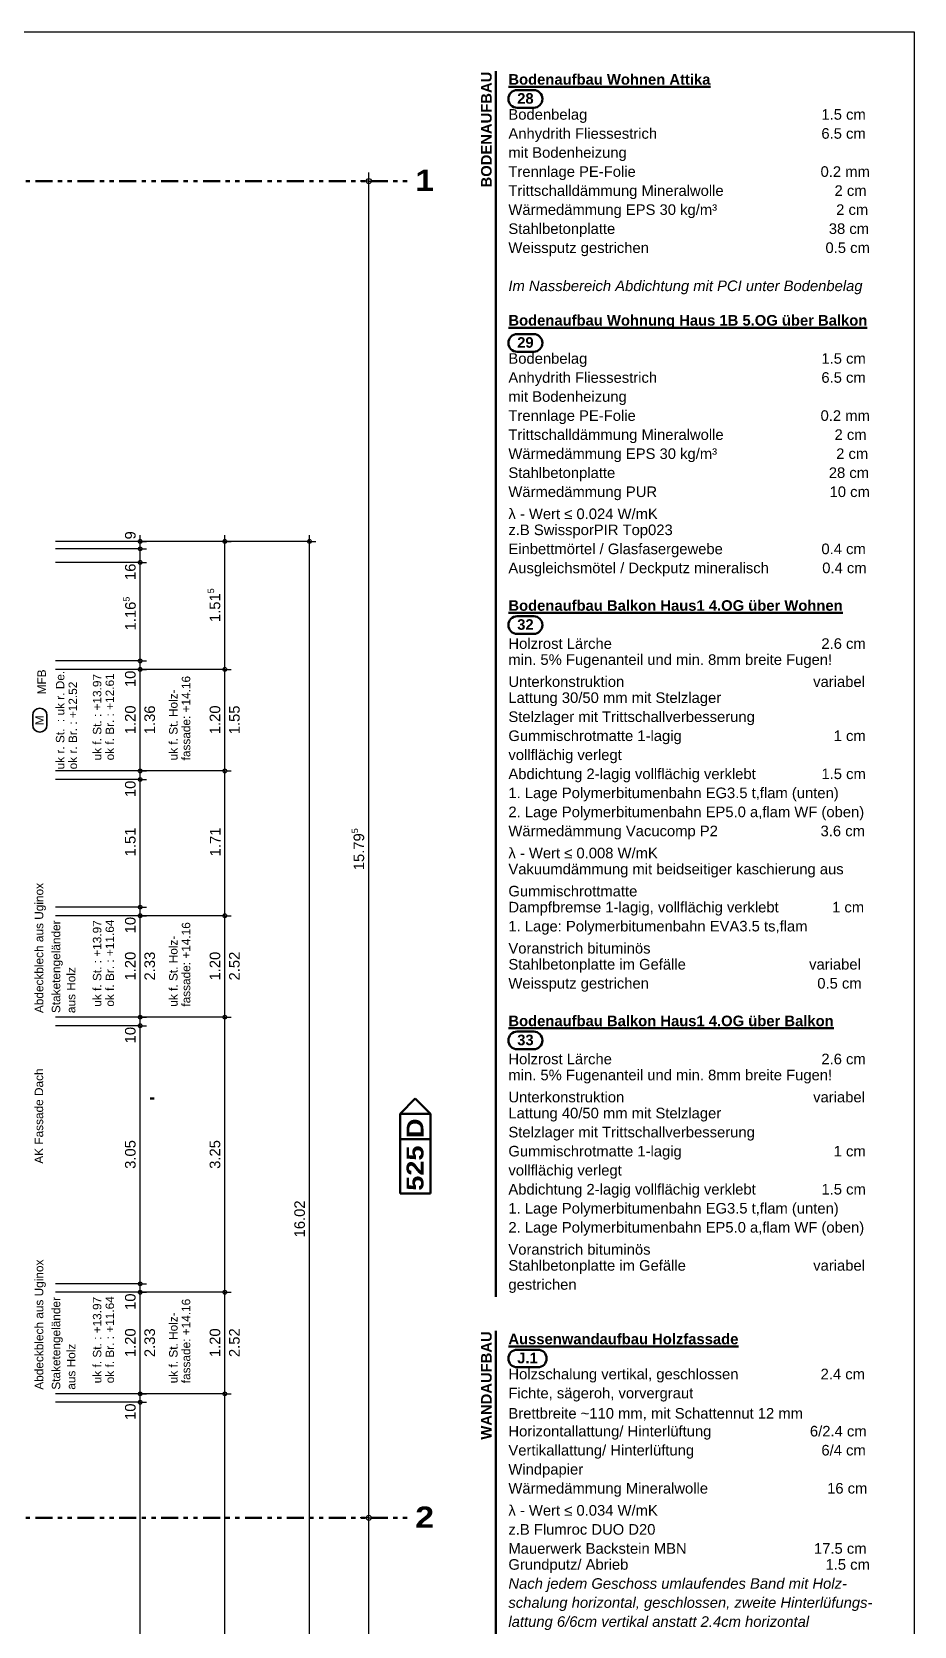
# Model space of a CAD drawing. Header units: centimetres. Extents: x 0.3 to 84.3, y 0.3 to 59.7.
# Drawn here: x 63.46 to 84.3, y 22.03 to 59.7 of the extents above; entities that cross this region are included whole.
import ezdxf

# ---------------------------------------------------------------- set-up
doc = ezdxf.new("R2010")
doc.units = ezdxf.units.CM
for name, pattern in [('AUSGEZOGEN', [0]), ('LINIE_23', [0.79, 0.4, -0.13, 0, -0.13, 0, -0.13]), ('RAND', [44.45, 12.7, -6.35, 12.7, -6.35, 0, -6.35]), ('STRICHPUNKT', [25.4, 12.7, -6.35, 0, -6.35])]:
    doc.linetypes.add(name, pattern=pattern)
for name, color, linetype, lineweight in [('Bauachsen grob', 7, 'RAND', 25), ('Plankopf', 7, 'AUSGEZOGEN', 25), ('Schnittbegrenzung', 7, 'AUSGEZOGEN', 25), ('Text Koten', 7, 'AUSGEZOGEN', 50), ('Text Werkplan Ausfuehrung', 7, 'AUSGEZOGEN', 50), ('Vorprojektmasse', 7, 'AUSGEZOGEN', 25), ('Werkplan- Ausfuehrungsmasse', 7, 'AUSGEZOGEN', 25)]:
    doc.layers.add(name, color=color, linetype=linetype, lineweight=lineweight)
doc.layers.add('Elektro Text', color=7, linetype='AUSGEZOGEN', lineweight=35, true_color=0x656565)
doc.styles.add('ARIAL', font='ARIAL.TTF')
doc.styles.add('Arial Black', font='ariblk.ttf')

msp = doc.modelspace()

# ---------------------------------------------------------------- linework, layer by layer
at = {"layer": 'Bauachsen grob', "color": 32, "linetype": 'LINIE_23', "lineweight": 50, "true_color": 0xc36e14}
for p, q in [((21.964, 56.174), (72.416, 56.174)), ((21.964, 24.584), (72.416, 24.584))]:
    msp.add_line(p, q, dxfattribs=at)
at = {"layer": 'Elektro Text', "color": 40, "linetype": 'AUSGEZOGEN', "lineweight": 35}
for p, q in [((63.48, 43.55), (63.48, 43.317)), ((63.813, 43.55), (63.813, 43.317))]:
    msp.add_line(p, q, dxfattribs=at)
for centre, start, end in [((63.647, 43.55), 0, 180), ((63.647, 43.317), 180, 0)]:
    msp.add_arc(centre, 0.167, start, end, dxfattribs=at)
at = {"layer": 'Plankopf', "color": 7, "linetype": 'AUSGEZOGEN', "lineweight": 25}
for p, q in [((0.3, 59.7), (84.3, 59.7)), ((84.3, 59.7), (84.3, 0.3))]:
    msp.add_line(p, q, dxfattribs=at)
at = {"layer": 'Schnittbegrenzung', "color": 14, "linetype": 'STRICHPUNKT', "lineweight": 50, "true_color": 0xb20000}
msp.add_line((21.7, 34.494), (72.516, 34.494), dxfattribs=at)
at = {"layer": 'Schnittbegrenzung', "color": 14, "linetype": 'AUSGEZOGEN', "lineweight": 50, "true_color": 0xb20000}
for p, q in [((72.156, 34.134), (72.516, 34.494)), ((72.516, 34.494), (72.876, 34.134)), ((72.876, 34.134), (72.156, 34.134)), ((72.156, 32.25), (72.156, 34.134)), ((72.876, 34.134), (72.876, 32.25)), ((72.876, 34.134), (72.876, 32.25)), ((72.876, 33.53), (72.156, 33.53)), ((72.876, 32.25), (72.156, 32.25))]:
    msp.add_line(p, q, dxfattribs=at)
at = {"layer": 'Text Werkplan Ausfuehrung', "color": 240, "linetype": 'AUSGEZOGEN', "lineweight": 50}
for p, q in [((74.416, 58.774), (74.416, 29.807)), ((75.313, 58.324), (74.924, 58.324)), ((75.313, 57.907), (74.924, 57.907)), ((75.313, 52.557), (74.924, 52.557)), ((75.313, 52.141), (74.924, 52.141)), ((75.313, 45.891), (74.924, 45.891)), ((75.313, 45.474), (74.924, 45.474)), ((75.313, 36.074), (74.924, 36.074)), ((75.313, 35.657), (74.924, 35.657))]:
    msp.add_line(p, q, dxfattribs=at)
at = {"layer": 'Text Werkplan Ausfuehrung', "color": 92, "linetype": 'AUSGEZOGEN', "lineweight": 50, "true_color": 0x00b300}
for p, q in [((74.416, 29.007), (74.416, 0.941)), ((75.41, 28.557), (74.924, 28.557)), ((75.41, 28.141), (74.924, 28.141))]:
    msp.add_line(p, q, dxfattribs=at)
at = {"layer": 'Text Werkplan Ausfuehrung', "color": 240, "linetype": 'AUSGEZOGEN', "lineweight": 50}
for centre, start, end in [((74.924, 58.116), 90, 270), ((75.313, 58.116), 270, 90), ((74.924, 52.349), 90, 270), ((75.313, 52.349), 270, 90), ((74.924, 45.682), 90, 270), ((75.313, 45.682), 270, 90), ((74.924, 35.866), 90, 270), ((75.313, 35.866), 270, 90)]:
    msp.add_arc(centre, 0.208, start, end, dxfattribs=at)
at = {"layer": 'Text Werkplan Ausfuehrung', "color": 92, "linetype": 'AUSGEZOGEN', "lineweight": 50, "true_color": 0x00b300}
for centre, start, end in [((74.924, 28.349), 90, 270), ((75.41, 28.349), 270, 90)]:
    msp.add_arc(centre, 0.208, start, end, dxfattribs=at)
at = {"layer": 'Vorprojektmasse', "color": 32, "linetype": 'AUSGEZOGEN', "lineweight": 25, "true_color": 0xc36e14}
for p, q in [((71.416, 56.174), (71.216, 56.174)), ((71.416, 56.174), (71.416, 56.374)), ((71.416, 56.174), (71.616, 56.174)), ((71.416, 24.584), (71.416, 56.174)), ((71.416, 24.584), (71.216, 24.584)), ((71.416, 24.584), (71.616, 24.584)), ((71.416, 16.114), (71.416, 24.584))]:
    msp.add_line(p, q, dxfattribs=at)
for centre in [(71.416, 56.174), (71.416, 24.584)]:
    msp.add_circle(centre, 0.06, dxfattribs=at)
at = {"layer": 'Werkplan- Ausfuehrungsmasse', "color": 7, "linetype": 'AUSGEZOGEN', "lineweight": 25}
for p, q in [((66.016, 47.66), (65.866, 47.66)), ((66.016, 47.484), (65.866, 47.484)), ((66.016, 47.66), (66.016, 47.81)), ((68.016, 47.66), (66.016, 47.66)), ((66.016, 47.66), (66.166, 47.66)), ((66.016, 47.484), (66.016, 47.66)), ((66.016, 47.484), (66.166, 47.484)), ((66.016, 47.164), (66.016, 47.484)), ((68.016, 47.66), (67.866, 47.66)), ((68.016, 47.66), (68.016, 47.81)), ((70.016, 47.66), (68.016, 47.66)), ((68.016, 47.66), (68.166, 47.66)), ((68.016, 44.634), (68.016, 47.66)), ((70.016, 47.66), (69.866, 47.66)), ((70.016, 47.66), (70.016, 47.81)), ((70.016, 47.66), (70.166, 47.66)), ((70.016, 15.618), (70.016, 47.66)), ((66.016, 47.164), (65.866, 47.164)), ((66.016, 47.164), (66.166, 47.164)), ((66.016, 44.834), (66.016, 47.164)), ((66.016, 44.834), (65.866, 44.834)), ((66.016, 44.834), (66.166, 44.834)), ((66.016, 44.634), (66.016, 44.834)), ((66.016, 44.634), (65.866, 44.634)), ((66.016, 44.634), (66.166, 44.634)), ((66.016, 42.234), (66.016, 44.634)), ((68.016, 44.634), (67.866, 44.634)), ((68.016, 44.634), (68.166, 44.634)), ((68.016, 42.234), (68.016, 44.634)), ((66.016, 42.234), (65.866, 42.234)), ((66.016, 42.234), (66.166, 42.234)), ((66.016, 42.034), (66.016, 42.234)), ((68.016, 42.234), (67.866, 42.234)), ((68.016, 42.234), (68.166, 42.234)), ((68.016, 38.814), (68.016, 42.234)), ((66.016, 42.034), (65.866, 42.034)), ((66.016, 42.034), (66.166, 42.034)), ((66.016, 39.014), (66.016, 42.034)), ((66.016, 39.014), (65.866, 39.014)), ((66.016, 38.814), (65.866, 38.814)), ((66.016, 39.014), (66.166, 39.014)), ((66.016, 38.814), (66.016, 39.014)), ((66.016, 38.814), (66.166, 38.814)), ((66.016, 36.414), (66.016, 38.814)), ((68.016, 38.814), (67.866, 38.814)), ((68.016, 38.814), (68.166, 38.814)), ((68.016, 36.414), (68.016, 38.814)), ((66.016, 36.414), (65.866, 36.414)), ((66.016, 36.214), (65.866, 36.214)), ((66.016, 36.414), (66.166, 36.414)), ((66.016, 36.214), (66.016, 36.414)), ((66.016, 36.214), (66.166, 36.214)), ((66.016, 30.114), (66.016, 36.214)), ((68.016, 36.414), (67.866, 36.414)), ((68.016, 36.414), (68.166, 36.414)), ((68.016, 29.914), (68.016, 36.414)), ((66.016, 30.114), (65.866, 30.114)), ((66.016, 29.914), (65.866, 29.914)), ((66.016, 30.114), (66.166, 30.114)), ((66.016, 29.914), (66.016, 30.114)), ((66.016, 29.914), (66.166, 29.914)), ((66.016, 27.514), (66.016, 29.914)), ((68.016, 29.914), (67.866, 29.914)), ((68.016, 29.914), (68.166, 29.914)), ((68.016, 27.514), (68.016, 29.914)), ((66.016, 27.514), (65.866, 27.514)), ((66.016, 27.514), (66.166, 27.514)), ((66.016, 27.314), (66.016, 27.514)), ((68.016, 27.514), (67.866, 27.514)), ((68.016, 27.514), (68.166, 27.514)), ((66.016, 27.314), (65.866, 27.314)), ((66.016, 27.314), (66.166, 27.314))]:
    msp.add_line(p, q, dxfattribs=at)
for points in [[(66.016, 47.66), (65.953, 47.66), (65.953, 47.66), (64.016, 47.66)], [(66.016, 47.484), (65.953, 47.484), (65.953, 47.484), (64.016, 47.484)], [(66.016, 47.164), (65.953, 47.164), (65.953, 47.164), (64.016, 47.164)], [(66.016, 44.834), (65.953, 44.834), (65.953, 44.834), (65.952, 44.834), (65.952, 44.834), (65.943, 44.834), (65.943, 44.834), (64.016, 44.834)], [(66.016, 44.634), (65.953, 44.634), (65.953, 44.634), (65.952, 44.634), (65.952, 44.634), (65.943, 44.634), (65.943, 44.634), (64.016, 44.634)], [(68.016, 44.634), (67.938, 44.634), (67.938, 44.634), (66.016, 44.634)], [(66.016, 42.234), (65.953, 42.234), (65.953, 42.234), (65.953, 42.234), (65.953, 42.234), (65.952, 42.234), (65.952, 42.234), (65.951, 42.234), (65.951, 42.234), (65.942, 42.234), (65.942, 42.234), (64.016, 42.234)], [(68.016, 42.234), (67.953, 42.234), (67.953, 42.234), (67.938, 42.234), (67.938, 42.234), (66.016, 42.234)], [(66.016, 42.034), (65.953, 42.034), (65.953, 42.034), (65.953, 42.034), (65.953, 42.034), (65.952, 42.034), (65.952, 42.034), (65.951, 42.034), (65.951, 42.034), (65.942, 42.034), (65.942, 42.034), (64.016, 42.034)], [(66.016, 39.014), (65.953, 39.014), (65.953, 39.014), (65.952, 39.014), (65.952, 39.014), (65.952, 39.014), (65.952, 39.014), (65.951, 39.014), (65.951, 39.014), (65.95, 39.014), (65.95, 39.014), (65.95, 39.014), (65.95, 39.014), (65.942, 39.014), (65.942, 39.014), (64.016, 39.014)], [(66.016, 38.814), (65.953, 38.814), (65.953, 38.814), (65.952, 38.814), (65.952, 38.814), (65.952, 38.814), (65.952, 38.814), (65.951, 38.814), (65.951, 38.814), (65.95, 38.814), (65.95, 38.814), (65.95, 38.814), (65.95, 38.814), (65.942, 38.814), (65.942, 38.814), (64.016, 38.814)], [(68.016, 38.814), (67.953, 38.814), (67.953, 38.814), (67.952, 38.814), (67.952, 38.814), (67.938, 38.814), (67.938, 38.814), (66.016, 38.814)], [(66.016, 36.414), (65.953, 36.414), (65.953, 36.414), (65.952, 36.414), (65.952, 36.414), (65.952, 36.414), (65.952, 36.414), (65.951, 36.414), (65.951, 36.414), (65.95, 36.414), (65.95, 36.414), (65.95, 36.414), (65.95, 36.414), (65.949, 36.414), (65.949, 36.414), (65.949, 36.414), (65.949, 36.414), (65.942, 36.414), (65.942, 36.414), (64.016, 36.414)], [(66.016, 36.214), (65.953, 36.214), (65.953, 36.214), (65.952, 36.214), (65.952, 36.214), (65.952, 36.214), (65.952, 36.214), (65.951, 36.214), (65.951, 36.214), (65.95, 36.214), (65.95, 36.214), (65.95, 36.214), (65.95, 36.214), (65.949, 36.214), (65.949, 36.214), (65.949, 36.214), (65.949, 36.214), (65.942, 36.214), (65.942, 36.214), (64.016, 36.214)], [(68.016, 36.414), (67.953, 36.414), (67.953, 36.414), (67.952, 36.414), (67.952, 36.414), (67.95, 36.414), (67.95, 36.414), (67.938, 36.414), (67.938, 36.414), (66.016, 36.414)], [(66.016, 30.114), (65.952, 30.114), (65.952, 30.114), (65.95, 30.114), (65.95, 30.114), (65.95, 30.114), (65.95, 30.114), (65.949, 30.114), (65.949, 30.114), (65.948, 30.114), (65.948, 30.114), (65.948, 30.114), (65.948, 30.114), (65.948, 30.114), (65.948, 30.114), (65.947, 30.114), (65.947, 30.114), (65.947, 30.114), (65.947, 30.114), (65.946, 30.114), (65.946, 30.114), (65.941, 30.114), (65.941, 30.114), (64.016, 30.114)], [(66.016, 29.914), (65.952, 29.914), (65.952, 29.914), (65.95, 29.914), (65.95, 29.914), (65.949, 29.914), (65.949, 29.914), (65.949, 29.914), (65.949, 29.914), (65.948, 29.914), (65.948, 29.914), (65.948, 29.914), (65.948, 29.914), (65.947, 29.914), (65.947, 29.914), (65.947, 29.914), (65.947, 29.914), (65.947, 29.914), (65.947, 29.914), (65.946, 29.914), (65.946, 29.914), (65.941, 29.914), (65.941, 29.914), (64.016, 29.914)], [(68.016, 29.914), (67.952, 29.914), (67.952, 29.914), (67.949, 29.914), (67.949, 29.914), (67.948, 29.914), (67.948, 29.914), (67.947, 29.914), (67.947, 29.914), (67.938, 29.914), (67.938, 29.914), (66.016, 29.914)], [(66.016, 27.514), (65.953, 27.514), (65.953, 27.514), (65.952, 27.514), (65.952, 27.514), (65.95, 27.514), (65.95, 27.514), (65.949, 27.514), (65.949, 27.514), (65.948, 27.514), (65.948, 27.514), (65.948, 27.514), (65.948, 27.514), (65.947, 27.514), (65.947, 27.514), (65.947, 27.514), (65.947, 27.514), (65.946, 27.514), (65.946, 27.514), (65.946, 27.514), (65.946, 27.514), (65.946, 27.514), (65.946, 27.514), (65.945, 27.514), (65.945, 27.514), (65.941, 27.514), (65.941, 27.514), (64.016, 27.514)], [(68.016, 27.514), (67.953, 27.514), (67.953, 27.514), (67.95, 27.514), (67.95, 27.514), (67.948, 27.514), (67.948, 27.514), (67.947, 27.514), (67.947, 27.514), (67.946, 27.514), (67.946, 27.514), (67.938, 27.514), (67.938, 27.514), (66.016, 27.514)], [(68.016, 15.618), (68.016, 16.707), (68.016, 16.707), (68.016, 27.514)], [(66.016, 27.314), (65.953, 27.314), (65.953, 27.314), (65.952, 27.314), (65.952, 27.314), (65.95, 27.314), (65.95, 27.314), (65.949, 27.314), (65.949, 27.314), (65.948, 27.314), (65.948, 27.314), (65.948, 27.314), (65.948, 27.314), (65.947, 27.314), (65.947, 27.314), (65.947, 27.314), (65.947, 27.314), (65.946, 27.314), (65.946, 27.314), (65.946, 27.314), (65.946, 27.314), (65.946, 27.314), (65.946, 27.314), (65.945, 27.314), (65.945, 27.314), (65.941, 27.314), (65.941, 27.314), (64.016, 27.314)], [(66.016, 15.818), (66.016, 16.708), (66.016, 16.708), (66.016, 27.314)]]:
    msp.add_lwpolyline(points, dxfattribs=at)
for centre in [(66.016, 47.66), (66.016, 47.484), (68.016, 47.66), (70.016, 47.66), (66.016, 47.164), (66.016, 44.834), (66.016, 44.634), (68.016, 44.634), (66.016, 42.234), (68.016, 42.234), (66.016, 42.034), (66.016, 39.014), (66.016, 38.814), (68.016, 38.814), (66.016, 36.414), (66.016, 36.214), (68.016, 36.414), (66.016, 30.114), (66.016, 29.914), (68.016, 29.914), (66.016, 27.514), (68.016, 27.514), (66.016, 27.314)]:
    msp.add_circle(centre, 0.045, dxfattribs=at)

# ---------------------------------------------------------------- texts
at = {"layer": 'Bauachsen grob', "color": 32, "linetype": 'AUSGEZOGEN', "lineweight": 100, "true_color": 0xc36e14, "char_height": 0.5, "width": 0.25, "attachment_point": 7, "style": 'Arial Black'}
for s, insert in [('1', (72.516, 55.941)), ('2', (72.516, 24.351))]:
    msp.add_mtext(s, dxfattribs=dict(at, insert=insert))
at = {"layer": 'Elektro Text', "color": 40, "linetype": 'AUSGEZOGEN', "lineweight": 35, "insert": (63.74, 43.317), "char_height": 0.2, "width": 0.1, "attachment_point": 7, "rotation": 90, "style": 'ARIAL'}
msp.add_mtext('M', dxfattribs=at)
at = {"layer": 'Schnittbegrenzung', "color": 14, "linetype": 'AUSGEZOGEN', "lineweight": 35, "true_color": 0xb20000, "insert": (72.716, 32.314), "char_height": 0.4, "width": 0.2, "attachment_point": 7, "rotation": 90, "style": 'Arial Black'}
msp.add_mtext('525\\~D', dxfattribs=at)
at = {"layer": 'Text Koten', "color": 7, "linetype": 'AUSGEZOGEN', "lineweight": 35, "char_height": 0.2, "width": 0.1, "attachment_point": 7, "rotation": 90, "style": 'ARIAL'}
for s, insert in [('uk\\~r.\\~St.\\~\\~:\\~uk\\~r.\\~De.', (64.229, 42.272)), ('uk\\~f.\\~St.\\~:\\~+13.97', (65.103, 42.484)), ('ok\\~f.\\~Br.\\~:\\~+12.61', (65.403, 42.484)), ('fassade:\\~+14.16', (67.203, 42.484)), ('ok\\~r.\\~Br.\\~:\\~+12.52', (64.529, 42.272)), ('uk\\~f.\\~St.\\~Holz-', (66.903, 42.484)), ('uk\\~f.\\~St.\\~:\\~+13.97', (65.103, 36.664)), ('ok\\~f.\\~Br.\\~:\\~+11.64', (65.403, 36.664)), ('fassade:\\~+14.16', (67.203, 36.664)), ('uk\\~f.\\~St.\\~Holz-', (66.903, 36.664)), ('uk\\~f.\\~St.\\~:\\~+13.97', (65.103, 27.764)), ('ok\\~f.\\~Br.\\~:\\~+11.64', (65.403, 27.764)), ('uk\\~f.\\~St.\\~Holz-', (66.903, 27.764)), ('fassade:\\~+14.16', (67.203, 27.764))]:
    msp.add_mtext(s, dxfattribs=dict(at, insert=insert))
at = {"layer": 'Text Werkplan Ausfuehrung', "color": 240, "linetype": 'AUSGEZOGEN', "lineweight": 50, "insert": (74.324, 56.024), "char_height": 0.25, "width": 0.125, "attachment_point": 7, "rotation": 90, "style": 'ARIAL'}
msp.add_mtext('\\fArial|i0|b1|c0|p0;BODENAUFBAU', dxfattribs=at)
at = {"layer": 'Text Werkplan Ausfuehrung', "color": 7, "linetype": 'AUSGEZOGEN', "lineweight": 50, "char_height": 0.25, "width": 0.125, "attachment_point": 7, "style": 'ARIAL'}
for s, insert in [('{\\L\\fArial|i0|b1|c0|p0;Bodenaufbau\\~Wohnen\\~Attika}', (74.716, 58.449)), ('Bodenbelag\\~\\~\\~\\~\\~\\~\\~\\~\\~\\~\\~\\~\\~\\~\\~\\~\\~\\~\\~\\~\\~\\~\\~\\~\\~\\~\\~\\~\\~\\~\\~\\~\\~\\~\\~\\~\\~\\~\\~\\~\\~\\~\\~\\~\\~\\~\\~\\~\\~\\~\\~\\~\\~\\~\\~\\~\\~1.5\\~cm', (74.716, 57.549)), ('Anhydrith\\~Fliessestrich\\~\\~\\~\\~\\~\\~\\~\\~\\~\\~\\~\\~\\~\\~\\~\\~\\~\\~\\~\\~\\~\\~\\~\\~\\~\\~\\~\\~\\~\\~\\~\\~\\~\\~\\~\\~\\~\\~\\~\\~6.5\\~cm', (74.716, 57.099)), ('\\~\\~\\~mit\\~Bodenheizung', (74.716, 56.649)), ('Trennlage\\~PE-Folie\\~\\~\\~\\~\\~\\~\\~\\~\\~\\~\\~\\~\\~\\~\\~\\~\\~\\~\\~\\~\\~\\~\\~\\~\\~\\~\\~\\~\\~\\~\\~\\~\\~\\~\\~\\~\\~\\~\\~\\~\\~\\~\\~\\~\\~0.2\\~mm', (74.716, 56.199)), ('Trittschalldämmung\\~Mineralwolle\\~\\~\\~\\~\\~\\~\\~\\~\\~\\~\\~\\~\\~\\~\\~\\~\\~\\~\\~\\~\\~\\~\\~\\~\\~\\~\\~2\\~cm', (74.716, 55.749)), ('Wärmedämmung\\~EPS\\~30\\~kg/m³\\~\\~\\~\\~\\~\\~\\~\\~\\~\\~\\~\\~\\~\\~\\~\\~\\~\\~\\~\\~\\~\\~\\~\\~\\~\\~\\~\\~\\~2\\~cm', (74.716, 55.299)), ('Stahlbetonplatte\\~\\~\\~\\~\\~\\~\\~\\~\\~\\~\\~\\~\\~\\~\\~\\~\\~\\~\\~\\~\\~\\~\\~\\~\\~\\~\\~\\~\\~\\~\\~\\~\\~\\~\\~\\~\\~\\~\\~\\~\\~\\~\\~\\~\\~\\~\\~\\~\\~\\~\\~\\~38\\~cm', (74.716, 54.849)), ('Weissputz\\~gestrichen\\~\\~\\~\\~\\~\\~\\~\\~\\~\\~\\~\\~\\~\\~\\~\\~\\~\\~\\~\\~\\~\\~\\~\\~\\~\\~\\~\\~\\~\\~\\~\\~\\~\\~\\~\\~\\~\\~\\~\\~\\~\\~\\~0.5\\~cm', (74.716, 54.399)), ('\\fArial|i1|b0|c0|p0;Im\\~Nassbereich\\~Abdichtung\\~mit\\~PCI\\~unter\\~Bodenbelag', (74.716, 53.499)), ('{\\L\\fArial|i0|b1|c0|p0;Bodenaufbau\\~Wohnung\\~Haus\\~1B\\~5.OG\\~über\\~Balkon}', (74.716, 52.682)), ('Bodenbelag\\~\\~\\~\\~\\~\\~\\~\\~\\~\\~\\~\\~\\~\\~\\~\\~\\~\\~\\~\\~\\~\\~\\~\\~\\~\\~\\~\\~\\~\\~\\~\\~\\~\\~\\~\\~\\~\\~\\~\\~\\~\\~\\~\\~\\~\\~\\~\\~\\~\\~\\~\\~\\~\\~\\~\\~\\~1.5\\~cm', (74.716, 51.782)), ('Anhydrith\\~Fliessestrich\\~\\~\\~\\~\\~\\~\\~\\~\\~\\~\\~\\~\\~\\~\\~\\~\\~\\~\\~\\~\\~\\~\\~\\~\\~\\~\\~\\~\\~\\~\\~\\~\\~\\~\\~\\~\\~\\~\\~\\~6.5\\~cm', (74.716, 51.332)), ('\\~\\~\\~mit\\~Bodenheizung', (74.716, 50.882)), ('Trennlage\\~PE-Folie\\~\\~\\~\\~\\~\\~\\~\\~\\~\\~\\~\\~\\~\\~\\~\\~\\~\\~\\~\\~\\~\\~\\~\\~\\~\\~\\~\\~\\~\\~\\~\\~\\~\\~\\~\\~\\~\\~\\~\\~\\~\\~\\~\\~\\~0.2\\~mm', (74.716, 50.432)), ('Trittschalldämmung\\~Mineralwolle\\~\\~\\~\\~\\~\\~\\~\\~\\~\\~\\~\\~\\~\\~\\~\\~\\~\\~\\~\\~\\~\\~\\~\\~\\~\\~\\~2\\~cm', (74.716, 49.982)), ('Wärmedämmung\\~EPS\\~30\\~kg/m³\\~\\~\\~\\~\\~\\~\\~\\~\\~\\~\\~\\~\\~\\~\\~\\~\\~\\~\\~\\~\\~\\~\\~\\~\\~\\~\\~\\~\\~2\\~cm', (74.716, 49.532)), ('Stahlbetonplatte\\~\\~\\~\\~\\~\\~\\~\\~\\~\\~\\~\\~\\~\\~\\~\\~\\~\\~\\~\\~\\~\\~\\~\\~\\~\\~\\~\\~\\~\\~\\~\\~\\~\\~\\~\\~\\~\\~\\~\\~\\~\\~\\~\\~\\~\\~\\~\\~\\~\\~\\~\\~28\\~cm', (74.716, 49.082)), ('Wärmedämmung\\~PUR\\~\\~\\~\\~\\~\\~\\~\\~\\~\\~\\~\\~\\~\\~\\~\\~\\~\\~\\~\\~\\~\\~\\~\\~\\~\\~\\~\\~\\~\\~\\~\\~\\~\\~\\~\\~\\~\\~\\~\\~\\~\\~10\\~cm', (74.716, 48.632)), ('\\~\\~\\~λ\\~-\\~Wert\\~≤\\~0.024\\~W/mK', (74.716, 48.182)), ('\\~\\~\\~z.B\\~SwissporPIR\\~Top023', (74.716, 47.732)), ('Einbettmörtel\\~/\\~Glasfasergewebe\\~\\~\\~\\~\\~\\~\\~\\~\\~\\~\\~\\~\\~\\~\\~\\~\\~\\~\\~\\~\\~\\~\\~\\~0.4\\~cm', (74.716, 47.282)), ('Ausgleichsmötel\\~/\\~Deckputz\\~mineralisch\\~\\~\\~\\~\\~\\~\\~\\~\\~\\~\\~\\~\\~0.4\\~cm', (74.716, 46.832)), ('{\\L\\fArial|i0|b1|c0|p0;Bodenaufbau\\~Balkon\\~Haus1\\~4.OG\\~über\\~Wohnen}', (74.716, 46.016)), ('Holzrost\\~Lärche\\~\\~\\~\\~\\~\\~\\~\\~\\~\\~\\~\\~\\~\\~\\~\\~\\~\\~\\~\\~\\~\\~\\~\\~\\~\\~\\~\\~\\~\\~\\~\\~\\~\\~\\~\\~\\~\\~\\~\\~\\~\\~\\~\\~\\~\\~\\~\\~\\~\\~\\~2.6\\~cm', (74.716, 45.116)), ('\\~\\~\\~min.\\~5%\\~Fugenanteil\\~und\\~min.\\~8mm\\~breite\\~Fugen!', (74.716, 44.666)), ('Unterkonstruktion\\~\\~\\~\\~\\~\\~\\~\\~\\~\\~\\~\\~\\~\\~\\~\\~\\~\\~\\~\\~\\~\\~\\~\\~\\~\\~\\~\\~\\~\\~\\~\\~\\~\\~\\~\\~\\~\\~\\~\\~\\~\\~\\~\\~\\~\\~variabel', (74.716, 44.216)), ('\\~\\~\\~Lattung\\~30/50\\~mm\\~mit\\~Stelzlager', (74.716, 43.766)), ('\\~\\~\\~Stelzlager\\~mit\\~Trittschallverbesserung', (74.716, 43.316)), ('Gummischrotmatte\\~1-lagig\\~\\~\\~\\~\\~\\~\\~\\~\\~\\~\\~\\~\\~\\~\\~\\~\\~\\~\\~\\~\\~\\~\\~\\~\\~\\~\\~\\~\\~\\~\\~\\~\\~\\~\\~\\~\\~1\\~cm\\~', (74.716, 42.866)), ('\\~\\~vollflächig\\~verlegt', (74.716, 42.416)), ('Abdichtung\\~2-lagig\\~vollflächig\\~verklebt\\~\\~\\~\\~\\~\\~\\~\\~\\~\\~\\~\\~\\~\\~\\~\\~1.5\\~cm', (74.716, 41.966)), ('\\~\\~\\~1.\\~Lage\\~Polymerbitumenbahn\\~EG3.5\\~t,flam\\~(unten)', (74.716, 41.516)), ('\\~\\~\\~2.\\~Lage\\~Polymerbitumenbahn\\~EP5.0\\~a,flam\\~WF\\~(oben)', (74.716, 41.066)), ('Wärmedämmung\\~Vacucomp\\~P2\\~\\~\\~\\~\\~\\~\\~\\~\\~\\~\\~\\~\\~\\~\\~\\~\\~\\~\\~\\~\\~\\~\\~\\~\\~3.6\\~cm', (74.716, 40.616)), ('\\~\\~\\~λ\\~-\\~Wert\\~≤\\~0.008\\~W/mK', (74.716, 40.166)), ('\\~\\~\\~Vakuumdämmung\\~mit\\~beidseitiger\\~kaschierung\\~aus\\~', (74.716, 39.716)), ('\\~\\~\\~Gummischrottmatte', (74.716, 39.266)), ('Dampfbremse\\~1-lagig,\\~vollflächig\\~verklebt\\~\\~\\~\\~\\~\\~\\~\\~\\~\\~\\~\\~\\~1\\~cm', (74.716, 38.816)), ('\\~\\~\\~1.\\~Lage:\\~Polymerbitumenbahn\\~EVA3.5\\~ts,flam', (74.716, 38.366)), ('Voranstrich\\~bituminös', (74.716, 37.916)), ('Stahlbetonplatte\\~im\\~Gefälle\\~\\~\\~\\~\\~\\~\\~\\~\\~\\~\\~\\~\\~\\~\\~\\~\\~\\~\\~\\~\\~\\~\\~\\~\\~\\~\\~\\~\\~\\~variabel', (74.716, 37.466)), ('Weissputz\\~gestrichen\\~\\~\\~\\~\\~\\~\\~\\~\\~\\~\\~\\~\\~\\~\\~\\~\\~\\~\\~\\~\\~\\~\\~\\~\\~\\~\\~\\~\\~\\~\\~\\~\\~\\~\\~\\~\\~\\~\\~\\~\\~0.5\\~cm', (74.716, 37.016)), ('{\\L\\fArial|i0|b1|c0|p0;Bodenaufbau\\~Balkon\\~Haus1\\~4.OG\\~über\\~Balkon}', (74.716, 36.199)), ('Holzrost\\~Lärche\\~\\~\\~\\~\\~\\~\\~\\~\\~\\~\\~\\~\\~\\~\\~\\~\\~\\~\\~\\~\\~\\~\\~\\~\\~\\~\\~\\~\\~\\~\\~\\~\\~\\~\\~\\~\\~\\~\\~\\~\\~\\~\\~\\~\\~\\~\\~\\~\\~\\~\\~2.6\\~cm', (74.716, 35.299)), ('\\~\\~\\~min.\\~5%\\~Fugenanteil\\~und\\~min.\\~8mm\\~breite\\~Fugen!', (74.716, 34.849)), ('Unterkonstruktion\\~\\~\\~\\~\\~\\~\\~\\~\\~\\~\\~\\~\\~\\~\\~\\~\\~\\~\\~\\~\\~\\~\\~\\~\\~\\~\\~\\~\\~\\~\\~\\~\\~\\~\\~\\~\\~\\~\\~\\~\\~\\~\\~\\~\\~\\~variabel', (74.716, 34.399)), ('\\~\\~\\~Lattung\\~40/50\\~mm\\~mit\\~Stelzlager', (74.716, 33.949)), ('\\~\\~\\~Stelzlager\\~mit\\~Trittschallverbesserung', (74.716, 33.499)), ('Gummischrotmatte\\~1-lagig\\~\\~\\~\\~\\~\\~\\~\\~\\~\\~\\~\\~\\~\\~\\~\\~\\~\\~\\~\\~\\~\\~\\~\\~\\~\\~\\~\\~\\~\\~\\~\\~\\~\\~\\~\\~\\~1\\~cm\\~', (74.716, 33.049)), ('\\~\\~vollflächig\\~verlegt', (74.716, 32.599)), ('Abdichtung\\~2-lagig\\~vollflächig\\~verklebt\\~\\~\\~\\~\\~\\~\\~\\~\\~\\~\\~\\~\\~\\~\\~\\~1.5\\~cm', (74.716, 32.149)), ('\\~\\~\\~1.\\~Lage\\~Polymerbitumenbahn\\~EG3.5\\~t,flam\\~(unten)', (74.716, 31.699)), ('\\~\\~\\~2.\\~Lage\\~Polymerbitumenbahn\\~EP5.0\\~a,flam\\~WF\\~(oben)', (74.716, 31.249)), ('Voranstrich\\~bituminös', (74.716, 30.799)), ('Stahlbetonplatte\\~im\\~Gefälle\\~\\~\\~\\~\\~\\~\\~\\~\\~\\~\\~\\~\\~\\~\\~\\~\\~\\~\\~\\~\\~\\~\\~\\~\\~\\~\\~\\~\\~\\~\\~variabel', (74.716, 30.349)), ('\\~\\~\\~gestrichen', (74.716, 29.899)), ('{\\L\\fArial|i0|b1|c0|p0;Aussenwandaufbau\\~Holzfassade}', (74.716, 28.682)), ('Holzschalung\\~vertikal,\\~geschlossen\\~\\~\\~\\~\\~\\~\\~\\~\\~\\~\\~\\~\\~\\~\\~\\~\\~\\~\\~\\~2.4\\~cm', (74.716, 27.782)), ('\\~\\~\\~Fichte,\\~sägeroh,\\~vorvergraut', (74.716, 27.332)), ('\\~\\~\\~Brettbreite\\~~110\\~mm,\\~mit\\~Schattennut\\~12\\~mm', (74.716, 26.882)), ('Horizontallattung/\\~Hinterlüftung\\~\\~\\~\\~\\~\\~\\~\\~\\~\\~\\~\\~\\~\\~\\~\\~\\~\\~\\~\\~\\~\\~\\~\\~6/2.4\\~cm', (74.716, 26.432)), ('Vertikallattung/\\~Hinterlüftung\\~\\~\\~\\~\\~\\~\\~\\~\\~\\~\\~\\~\\~\\~\\~\\~\\~\\~\\~\\~\\~\\~\\~\\~\\~\\~\\~\\~\\~\\~\\~6/4\\~cm', (74.716, 25.982)), ('Windpapier', (74.716, 25.532)), ('Wärmedämmung\\~Mineralwolle\\~\\~\\~\\~\\~\\~\\~\\~\\~\\~\\~\\~\\~\\~\\~\\~\\~\\~\\~\\~\\~\\~\\~\\~\\~\\~\\~\\~\\~16\\~cm', (74.716, 25.082)), ('\\~\\~\\~λ\\~-\\~Wert\\~≤\\~0.034\\~W/mK', (74.716, 24.632)), ('\\~\\~\\~z.B\\~Flumroc\\~DUO\\~D20', (74.716, 24.182)), ('Mauerwerk\\~Backstein\\~MBN\\~\\~\\~\\~\\~\\~\\~\\~\\~\\~\\~\\~\\~\\~\\~\\~\\~\\~\\~\\~\\~\\~\\~\\~\\~\\~\\~\\~\\~\\~\\~17.5\\~cm', (74.716, 23.732)), ('Grundputz/\\~Abrieb\\~\\~\\~\\~\\~\\~\\~\\~\\~\\~\\~\\~\\~\\~\\~\\~\\~\\~\\~\\~\\~\\~\\~\\~\\~\\~\\~\\~\\~\\~\\~\\~\\~\\~\\~\\~\\~\\~\\~\\~\\~\\~\\~\\~\\~\\~\\~\\~1.5\\~cm', (74.716, 23.282)), ('\\fArial|i1|b0|c0|p0;Nach\\~jedem\\~Geschoss\\~umlaufendes\\~Band\\~mit\\~Holz-', (74.716, 22.832)), ('\\fArial|i1|b0|c0|p0;schalung\\~horizontal,\\~geschlossen,\\~zweite\\~Hinterlüfungs-', (74.716, 22.382)), ('\\fArial|i1|b0|c0|p0;lattung\\~6/6cm\\~vertikal\\~anstatt\\~2.4cm\\~horizontal', (74.716, 21.932))]:
    msp.add_mtext(s, dxfattribs=dict(at, insert=insert))
at = {"layer": 'Text Werkplan Ausfuehrung', "color": 240, "linetype": 'AUSGEZOGEN', "lineweight": 50, "char_height": 0.25, "width": 0.125, "attachment_point": 7, "style": 'ARIAL'}
for s, insert in [('\\fArial|i0|b1|c0|p0;28', (74.924, 57.999)), ('\\fArial|i0|b1|c0|p0;29', (74.924, 52.232)), ('\\fArial|i0|b1|c0|p0;32', (74.924, 45.566)), ('\\fArial|i0|b1|c0|p0;33', (74.924, 35.749))]:
    msp.add_mtext(s, dxfattribs=dict(at, insert=insert))
at = {"layer": 'Text Werkplan Ausfuehrung', "color": 7, "linetype": 'AUSGEZOGEN', "lineweight": 35, "char_height": 0.2, "width": 0.1, "attachment_point": 7, "rotation": 90, "style": 'ARIAL'}
for s, insert in [('MFB', (63.789, 44.044)), ('Abdeckblech\\~aus\\~Uginox', (63.789, 36.512)), ('Staketengeländer', (64.189, 36.512)), ('aus\\~Holz', (64.489, 36.512)), ('AK\\~Fassade\\~Dach', (63.728, 32.953)), ('Abdeckblech\\~aus\\~Uginox', (63.789, 27.612)), ('Staketengeländer', (64.189, 27.612)), ('aus\\~Holz', (64.489, 27.612))]:
    msp.add_mtext(s, dxfattribs=dict(at, insert=insert))
at = {"layer": 'Text Werkplan Ausfuehrung', "color": 92, "linetype": 'AUSGEZOGEN', "lineweight": 50, "true_color": 0x00b300, "insert": (74.324, 26.432), "char_height": 0.25, "width": 0.125, "attachment_point": 7, "rotation": 90, "style": 'ARIAL'}
msp.add_mtext('\\fArial|i0|b1|c0|p0;WANDAUFBAU', dxfattribs=at)
at = {"layer": 'Text Werkplan Ausfuehrung', "color": 92, "linetype": 'AUSGEZOGEN', "lineweight": 50, "true_color": 0x00b300, "insert": (74.924, 28.232), "char_height": 0.25, "width": 0.125, "attachment_point": 7, "style": 'ARIAL'}
msp.add_mtext('\\fArial|i0|b1|c0|p0;J.1', dxfattribs=at)
at = {"layer": 'Vorprojektmasse', "color": 32, "linetype": 'AUSGEZOGEN', "lineweight": 50, "true_color": 0xc36e14, "attachment_point": 7, "rotation": 90, "style": 'ARIAL'}
for s, insert, char_height, width in [('5', (71.166, 40.762), 0.15, 0.075), ('15.79', (71.312, 39.888), 0.25, 0.125)]:
    msp.add_mtext(s, dxfattribs=dict(at, insert=insert, char_height=char_height, width=width))
at = {"layer": 'Werkplan- Ausfuehrungsmasse', "color": 7, "linetype": 'AUSGEZOGEN', "lineweight": 50, "attachment_point": 7, "rotation": 90, "style": 'ARIAL'}
for s, insert, char_height, width in [('9', (65.912, 47.705), 0.25, 0.125), ('16', (65.912, 46.747), 0.25, 0.125), ('5', (65.77, 46.235), 0.15, 0.075), ('5', (67.766, 46.433), 0.15, 0.075), ('1.51', (67.912, 45.753), 0.25, 0.125), ('1.16', (65.916, 45.555), 0.25, 0.125), ('10', (65.912, 44.217), 0.25, 0.125), ('1.20', (65.912, 43.102), 0.25, 0.125), ('1.36', (66.371, 43.102), 0.25, 0.125), ('1.20', (67.912, 43.102), 0.25, 0.125), ('1.55', (68.371, 43.101), 0.25, 0.125), ('10', (65.912, 41.617), 0.25, 0.125), ('1.51', (65.912, 40.216), 0.25, 0.125), ('1.71', (67.916, 40.216), 0.25, 0.125), ('10', (65.912, 38.397), 0.25, 0.125), ('1.20', (65.912, 37.282), 0.25, 0.125), ('2.33', (66.371, 37.282), 0.25, 0.125), ('1.20', (67.912, 37.282), 0.25, 0.125), ('2.52', (68.371, 37.283), 0.25, 0.125), ('10', (65.912, 35.797), 0.25, 0.125), ('3.05', (65.912, 32.831), 0.25, 0.125), ('3.25', (67.912, 32.831), 0.25, 0.125), ('16.02', (69.912, 31.211), 0.25, 0.125), ('10', (65.912, 29.497), 0.25, 0.125), ('1.20', (65.912, 28.382), 0.25, 0.125), ('2.33', (66.371, 28.382), 0.25, 0.125), ('1.20', (67.912, 28.382), 0.25, 0.125), ('2.52', (68.371, 28.383), 0.25, 0.125), ('10', (65.912, 26.897), 0.25, 0.125)]:
    msp.add_mtext(s, dxfattribs=dict(at, insert=insert, char_height=char_height, width=width))

doc.saveas('drawing.dxf')
